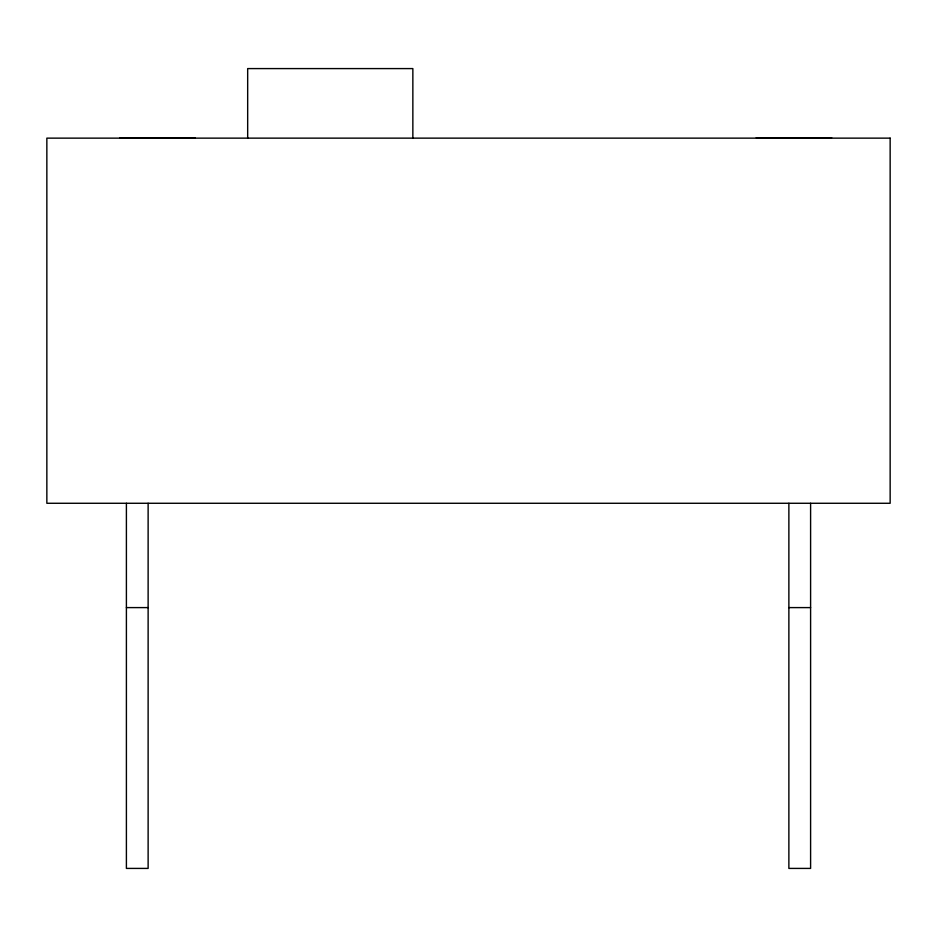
<?xml version="1.0" encoding="UTF-8"?>
<svg xmlns="http://www.w3.org/2000/svg" width="937" height="937" viewBox="0 0 937 937"><rect width="100%" height="100%" fill="white"/><g stroke="black" fill="none" stroke-linecap="round" stroke-linejoin="round"><path stroke-width="1.41" d="M119.784 137.704L195.177 137.704M756.264 137.704L831.658 137.704M126.401 607.598L148.128 607.598M788.872 607.598L810.599 607.598M810.599 503.274L810.599 868.412L788.872 868.412L788.872 503.274M412.854 138.137L412.854 68.588L247.673 68.588L247.673 138.137M148.128 503.274L148.128 868.412L126.401 868.412L126.401 503.274M890.15 138.137L46.85 138.137L46.85 503.274L890.15 503.274L890.15 138.137"/></g></svg>
